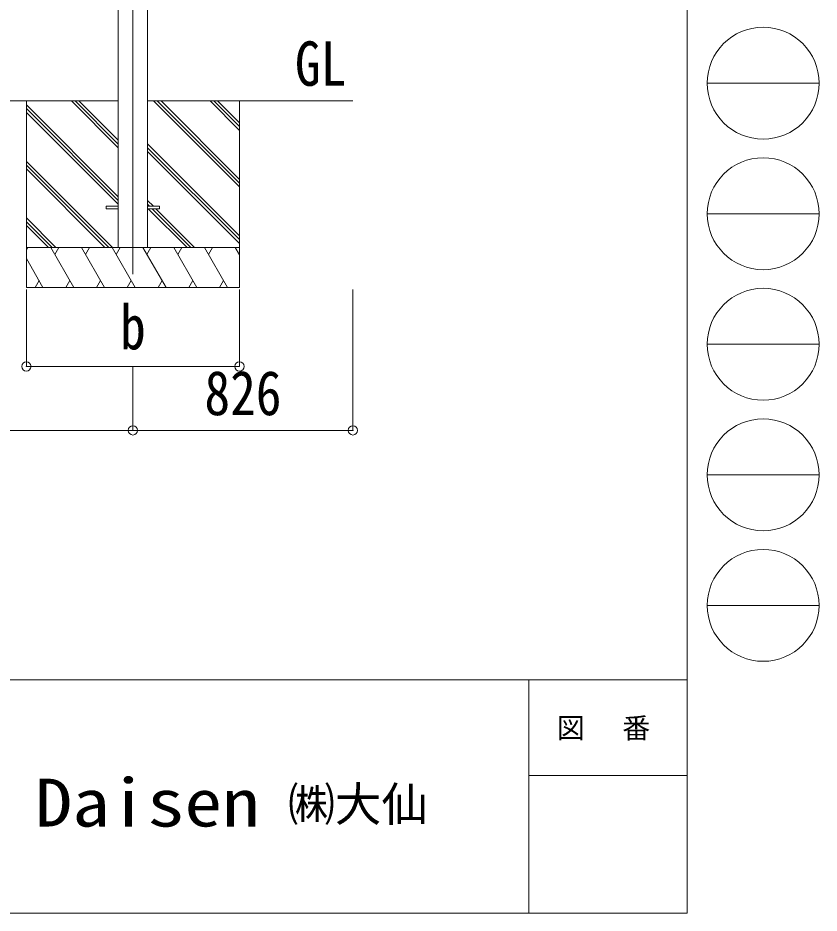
# Model space of a CAD drawing. Units: millimetres at full size, sheet at 1:35; details may follow other scales. Extents: x -9783 to 9892, y -6828 to 6752.
# Drawn here: x 6883 to 9892, y -6828 to -3468 of the extents above; entities that cross this region are included whole.
import ezdxf
from ezdxf.enums import TextEntityAlignment as Align

# ---------------------------------------------------------------- set-up
doc = ezdxf.new("R2010")
doc.units = ezdxf.units.MM
doc.header["$LTSCALE"] = 35
doc.header["$PDMODE"] = 32
doc.header["$PDSIZE"] = 35
for name, color, linetype, lineweight in [('0-0_0', 7, 'Continuous', 9), ('0-1_本体', 4, 'Continuous', 9), ('0-2_部品', 7, 'Continuous', 9), ('0-8_PARTS2', 2, 'Continuous', 9), ('0-A_寸法', 6, 'Continuous', 9), ('F-0_240', 7, 'Continuous', 9)]:
    doc.layers.add(name, color=color, linetype=linetype, lineweight=lineweight)
doc.styles.add('ＭＳ ゴシック', font='')
doc.styles.get('ＭＳ ゴシック').set_extended_font_data('MS Gothic')

msp = doc.modelspace()

# ---------------------------------------------------------------- linework, layer by layer
at = {"layer": '0-0_0'}
for p, q in [((7260.17, -3779.84), (5670.17, -3779.84)), ((6915.17, -3779.84), (6915.17, -4479.83)), ((7260.17, -4139.51), (6915.17, -3794.51)), ((7260.17, -3955.67), (7084.34, -3779.84)), ((7260.17, -3941.52), (7098.48, -3779.84)), ((7260.17, -3927.38), (7112.62, -3779.84)), ((8141.17, -3779.84), (7370.17, -3779.84)), ((7715.17, -4102.3), (7392.7, -3779.84)), ((7715.17, -4088.15), (7406.85, -3779.84)), ((7715.17, -4074.01), (7420.99, -3779.84)), ((7715.17, -3890.17), (7604.84, -3779.84)), ((7715.17, -3876.02), (7618.98, -3779.84)), ((7715.17, -3861.88), (7633.12, -3779.84)), ((7715.17, -3779.84), (7715.17, -4479.83)), ((7260.17, -4153.65), (6915.17, -3808.66)), ((7260.17, -4167.8), (6915.17, -3822.8)), ((7715.17, -4286.14), (7370.17, -3941.15)), ((7715.17, -4300.29), (7370.17, -3955.29)), ((7715.17, -4314.43), (7370.17, -3969.43)), ((7238.36, -4329.83), (6915.17, -4006.65)), ((7224.22, -4329.83), (6915.17, -4020.79)), ((7210.07, -4329.83), (6915.17, -4034.93)), ((7392.23, -4175.34), (7370.17, -4153.28)), ((7378.08, -4175.34), (7370.17, -4167.42)), ((7518.44, -4329.83), (7372.94, -4184.34)), ((7532.58, -4329.83), (7387.08, -4184.34)), ((7546.73, -4329.83), (7401.23, -4184.34)), ((7026.23, -4329.83), (6915.17, -4218.78)), ((7012.08, -4329.83), (6915.17, -4232.92)), ((6997.94, -4329.83), (6915.17, -4247.06)), ((6915.17, -4329.83), (7715.17, -4329.83)), ((6921, -4329.83), (6915.17, -4339.93)), ((7093.07, -4479.83), (7006.47, -4329.83)), ((7036.47, -4329.83), (7021.47, -4355.82)), ((7208.54, -4479.83), (7121.94, -4329.83)), ((7136.94, -4355.82), (7151.94, -4329.83)), ((7324.01, -4479.83), (7237.41, -4329.83)), ((7252.41, -4355.82), (7267.41, -4329.83)), ((7439.48, -4479.83), (7352.88, -4329.83)), ((7367.88, -4355.82), (7382.88, -4329.83)), ((7554.95, -4479.83), (7468.35, -4329.83)), ((7483.35, -4355.82), (7498.35, -4329.83)), ((7670.42, -4479.83), (7583.82, -4329.83)), ((7598.82, -4355.82), (7613.82, -4329.83)), ((7715.17, -4357.34), (7699.29, -4329.83)), ((6977.6, -4479.83), (6915.17, -4371.7)), ((6962.6, -4453.86), (6947.6, -4479.83)), ((7078.07, -4453.86), (7063.07, -4479.83)), ((7193.54, -4453.86), (7178.54, -4479.83)), ((7309.01, -4453.85), (7294.01, -4479.83)), ((7424.48, -4453.85), (7409.48, -4479.83)), ((7539.95, -4453.86), (7524.95, -4479.83)), ((7655.42, -4453.86), (7640.42, -4479.83)), ((7715.17, -4479.83), (6915.17, -4479.83))]:
    msp.add_line(p, q, dxfattribs=at)
at = {"layer": '0-1_本体'}
for p, q in [((7260.17, -1149.84), (7260.17, -4329.83)), ((7370.17, -1149.84), (7370.17, -4329.83))]:
    msp.add_line(p, q, dxfattribs=at)
at = {"layer": '0-2_部品', "color": 4}
for p, q in [((7215.17, -4175.34), (7215.17, -4184.34)), ((7215.17, -4175.34), (7260.17, -4175.34)), ((7215.17, -4184.34), (7260.17, -4184.34)), ((7370.17, -4175.34), (7415.17, -4175.34)), ((7370.17, -4184.34), (7415.17, -4184.34)), ((7415.17, -4175.34), (7415.17, -4184.34))]:
    msp.add_line(p, q, dxfattribs=at)
at = {"layer": '0-8_PARTS2'}
msp.add_line((7315.17, -1183.7), (7315.17, -4429.83), dxfattribs=at)
at = {"layer": '0-A_寸法'}
for p, q in [((6915.17, -4776.22), (6915.17, -4487.25)), ((7715.17, -4776.22), (7715.17, -4487.25)), ((8141.17, -5016.2), (8141.17, -4487.25)), ((7715.17, -4776.22), (6915.17, -4776.22)), ((7315.17, -5016.2), (7315.17, -4776.22)), ((7315.17, -5016.2), (5615.17, -5016.2)), ((8141.17, -5016.2), (7315.17, -5016.2))]:
    msp.add_line(p, q, dxfattribs=at)
for p in [(6915.17, -4776.22), (7715.17, -4776.22), (7315.17, -5016.2), (8141.17, -5016.2)]:
    msp.add_point(p, dxfattribs=at)
at = {"layer": 'F-0_240', "color": 5}
for p, q in [((9396.97, 6751.9), (9396.97, -6828.1)), ((-9783.03, -5953.1), (9396.97, -5953.1)), ((8801.97, -5953.1), (8801.97, -6828.1)), ((8801.97, -6311.85), (9396.97, -6311.85)), ((-9783.03, -6828.1), (9396.97, -6828.1))]:
    msp.add_line(p, q, dxfattribs=at)
at = {"layer": 'F-0_240', "color": 4}
for p, q in [((9471.77, -3713.1), (9891.77, -3713.1)), ((9471.77, -4203.1), (9891.77, -4203.1)), ((9471.77, -4693.1), (9891.77, -4693.1)), ((9471.77, -5183.1), (9891.77, -5183.1)), ((9471.77, -5673.1), (9891.77, -5673.1))]:
    msp.add_line(p, q, dxfattribs=at)
for centre in [(9681.77, -3713.1), (9681.77, -4203.1), (9681.77, -4693.1), (9681.77, -5183.1), (9681.77, -5673.1)]:
    msp.add_circle(centre, 210, dxfattribs=at)

# ---------------------------------------------------------------- texts
at = {"layer": '0-0_0', "style": 'ＭＳ ゴシック', "width": 0.85}
msp.add_text('GL', height=166.8, dxfattribs=at).set_placement((7923.65, -3772.9), align=Align.BOTTOM_LEFT)
at = {"layer": '0-A_寸法', "color": 7, "style": 'ＭＳ ゴシック', "width": 0.85}
for s, p in [('b', (7267.04, -4761.85)), ('826', (7583.79, -5009.2))]:
    msp.add_text(s, height=166.8, dxfattribs=at).set_placement(p, align=Align.BOTTOM_LEFT)
at = {"layer": 'F-0_240', "style": 'ＭＳ ゴシック', "width": 1.15}
msp.add_text('Daisen', height=179.6, dxfattribs=at).set_placement((6947.05, -6556.97), align=Align.BOTTOM_LEFT)
at = {"layer": 'F-0_240', "style": 'ＭＳ ゴシック'}
msp.add_text('㈱大仙\u3000', height=128.3, dxfattribs=at).set_placement((7898.35, -6521.97), align=Align.BOTTOM_LEFT)
at = {"layer": 'F-0_240', "insert": (8906.97, -6180.6), "char_height": 76.98, "attachment_point": 7, "style": 'ＭＳ ゴシック'}
msp.add_mtext('\\T1.17;図\u3000番', dxfattribs=at)

doc.saveas('drawing.dxf')
